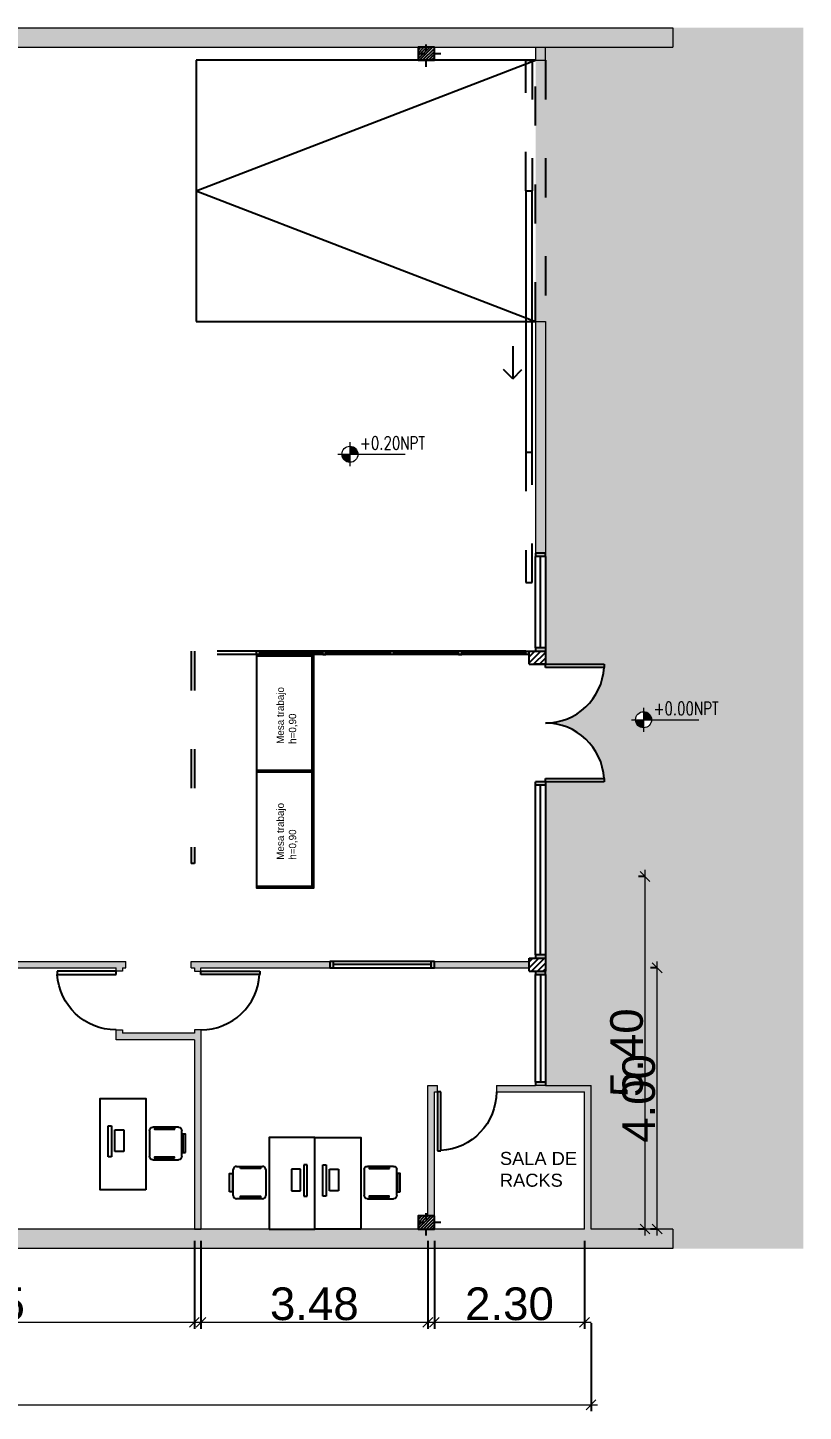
# Model space of a CAD drawing. Header units: millimetres. Extents: x 3262.2 to 3324.2, y 1509.4 to 1605.5.
# Drawn here: x 3312.35 to 3324.22, y 1583.41 to 1604.6 of the extents above; entities that cross this region are included whole.
import ezdxf

# ---------------------------------------------------------------- set-up
doc = ezdxf.new("R2010")
doc.units = ezdxf.units.MM
doc.linetypes.add('ACAD_ISO02W100', pattern=[15, 12, -3])
doc.linetypes.add('ACAD_ISO03W100', pattern=[30, 12, -18])
for name, color, linetype in [('000 - ASCENSOR', 253, 'Continuous'), ('000 - COLUMNAS', 7, 'Continuous'), ('000 - EQUIPAMIENTO', 252, 'Continuous'), ('000 - HATCK DURLOCK', 40, 'Continuous'), ('000 - HATCK MUROS', 252, 'ACAD_ISO03W100'), ('000 - MARCOS', 240, 'Continuous'), ('000 - PROYECCION', 253, 'ACAD_ISO03W100'), ('000 - PUERTAS', 252, 'ACAD_ISO03W100'), ('000 - REJAS', 3, 'ACAD_ISO03W100'), ('000 - SEÑALIZACION', 1, 'Continuous'), ('000 - TEXTO', 7, 'ACAD_ISO02W100')]:
    doc.layers.add(name, color=color, linetype=linetype)
for name, color, linetype, lineweight in [('000 - COTAS', 252, 'Continuous', 15), ('000 - MUROS', 7, 'Continuous', 20), ('000 - NIVEL', 252, 'Continuous', 15), ('000 - TEXTO MOBILIARIO', 252, 'Continuous', 0)]:
    doc.layers.add(name, color=color, linetype=linetype, lineweight=lineweight)
doc.styles.add('DIM', font='romans.shx', dxfattribs={"width": 0.8})
doc.styles.add('OpenGostTypeA-Regular', font='OpenGostTypeA-Regular')
doc.styles.get("Standard").update_dxf_attribs({"font": 'arial.ttf'})
doc.dimstyles.new('COTAS-100', dxfattribs={"dimtxt": 0.5, "dimasz": 0.15, "dimexe": 0.1, "dimexo": 0.0625, "dimgap": 0.025, "dimtad": 1, "dimzin": 1, "dimdsep": 46, "dimtxsty": 'Standard', "dimblk": 'OBLIQUE', "dimcen": 0.12, "dimdle": 0.1, "dimclrd": 252, "dimclre": 252, "dimclrt": 7, "dimaunit": 1, "dimadec": 5, "dimazin": 0, "dimtfac": 1, "dimtix": 1, "dimtmove": 2, "dimatfit": 3, "dimldrblk": 'OBLIQUE', "dimfxl": 1, "dimlwd": -1, "dimarcsym": 0})

# ---------------------------------------------------------------- blocks, each defined once
blk = doc.blocks.new('000 - COLUMNA 20X25')
h = blk.add_hatch()
h.set_pattern_fill('ANSI31', color=256, scale=0.01)
h.paths.add_polyline_path([(11.904, 109.646), (12.154, 109.646), (12.154, 109.846), (11.904, 109.846)])
at = {"linetype": 'ACAD_ISO03W100', "ltscale": 0.008}
for p, q in [((12.029, 109.546), (12.029, 109.946)), ((12.254, 109.746), (11.804, 109.746))]:
    blk.add_line(p, q, dxfattribs=at)
blk.add_lwpolyline([(12.154, 109.846), (11.904, 109.846), (11.904, 109.646), (12.154, 109.646), (12.154, 109.846)])
blk = doc.blocks.new('PUERTA 090')
at = {"layer": '000 - PUERTAS'}
for p, q in [((2558.714, 1733.581), (2558.714, 1733.631)), ((2558.714, 1733.631), (2559.614, 1733.631)), ((2559.614, 1733.581), (2558.714, 1733.581)), ((2559.614, 1733.631), (2559.614, 1733.581))]:
    blk.add_line(p, q, dxfattribs=at)
blk.add_arc((2559.614, 1733.581), 0.9, 90, 176.8153, dxfattribs=at)
blk = doc.blocks.new('IRI-OCASA-Layout R 9$0$OCA_SILLA')
at = {"linetype": 'Continuous'}
for p, q in [((0.055, 0.05), (0.055, 0.448)), ((0.105, 0.498), (0.502, 0.498)), ((0.552, 0.448), (0.552, 0.05)), ((0.502, 0), (0.105, 0))]:
    blk.add_line(p, q, dxfattribs=at)
for points in [[(0.165, 0.466), (0.165, 0.488), (0.475, 0.488), (0.475, 0.466)], [(0, 0.109), (0, 0.389), (0.043, 0.389), (0.043, 0.109)], [(0.168, 0.021), (0.168, 0.039), (0.475, 0.039), (0.475, 0.021)]]:
    blk.add_lwpolyline(points, close=True, dxfattribs=at)
for centre, start, end in [((0.105, 0.448), 90, 180), ((0.502, 0.448), 0, 90), ((0.105, 0.05), 180, 270), ((0.502, 0.05), 270, 0)]:
    blk.add_arc(centre, 0.05, start, end, dxfattribs=at)
blk = doc.blocks.new('000 - MOBILIARIO - PUESTO TRABAJO')
at = {"layer": '000 - EQUIPAMIENTO'}
for p, q in [((-7.103, 63.069), (-7.103, 63.019)), ((-6.626, 63.069), (-7.103, 63.069)), ((-7.103, 63.019), (-6.626, 63.019)), ((-6.707, 62.968), (-7.04, 62.968)), ((-7.04, 62.968), (-7.04, 62.83)), ((-6.707, 62.83), (-6.707, 62.968)), ((-6.626, 63.019), (-6.626, 63.069)), ((-7.04, 62.83), (-6.707, 62.83))]:
    blk.add_line(p, q, dxfattribs=at)
blk.add_lwpolyline([(-6.121, 62.49), (-6.121, 63.19), (-7.521, 63.19), (-7.521, 62.49)], close=True, dxfattribs=at)
at = {"layer": '000 - EQUIPAMIENTO', "rotation": 89.99999999999989}
blk.add_blockref('IRI-OCASA-Layout R 9$0$OCA_SILLA', (-6.583, 61.884), dxfattribs=at)
blk = doc.blocks.new('000 - EQUIPAMIENTO - MESA TRABAJO')
at = {"layer": '000 - EQUIPAMIENTO'}
blk.add_lwpolyline([(1.279, 67.751), (-0.521, 67.751), (-0.521, 66.871), (1.279, 66.871)], close=True, dxfattribs=at)
blk.add_lwpolyline([(-0.496, 67.751), (-0.496, 66.896), (1.254, 66.896), (1.254, 67.751)], dxfattribs=at)
blk = doc.blocks.new('Niv-p')
at = {"color": 2}
for p, q in [((-0.00216, 0), (0, 0)), ((0, 0.00216), (0, 0)), ((0, 0), (0.00993, 0)), ((0, 0), (0, -0.00216))]:
    blk.add_line(p, q, dxfattribs=at)
at = {"color": 4, "const_width": 0.00144}
for points in [[(0, -0.00072, -0.414214), (-0.00072, 0, 0)], [(0, 0.00072, -0.414214), (0.00072, 0, 0)]]:
    blk.add_lwpolyline(points, format="xyb", dxfattribs=at)
at = {"color": 2}
blk.add_circle((0, 0), 0.00144, dxfattribs=at)
at = {"color": 3, "style": 'DIM', "width": 0.75}
blk.add_attdef('NIVEL', (0.00337, 0.00084), '', height=0.0018, dxfattribs=at)
blk = doc.blocks.new('_OBLIQUE')
at = {"color": 0, "linetype": 'ByBlock'}
blk.add_line((-0.5, -0.5), (0.5, 0.5), dxfattribs=at)
blk = doc.blocks.new('*D45')
at = {"layer": '000 - COTAS', "color": 252, "lineweight": -2, "transparency": 16777216}
for p, q in [((3308.348, 1586.026), (3308.348, 1584.676)), ((3314.898, 1586.026), (3314.898, 1584.676))]:
    blk.add_line(p, q, dxfattribs=at)
at = {"layer": '000 - COTAS', "color": 252, "transparency": 16777216}
blk.add_line((3308.248, 1584.776), (3314.998, 1584.776), dxfattribs=at)
at = {"layer": 'Defpoints', "color": 0, "transparency": 16777216}
for p in [(3308.348, 1586.205), (3314.898, 1586.205), (3314.898, 1584.776)]:
    blk.add_point(p, dxfattribs=at)
at = {"layer": '000 - COTAS', "color": 252, "transparency": 16777216, "xscale": 0.15, "yscale": 0.15, "zscale": 0.15, "rotation": 180}
blk.add_blockref('_OBLIQUE', (3308.348, 1584.776), dxfattribs=at)
at = {"layer": '000 - COTAS', "color": 252, "transparency": 16777216, "xscale": 0.15, "yscale": 0.15, "zscale": 0.15}
blk.add_blockref('_OBLIQUE', (3314.898, 1584.776), dxfattribs=at)
at = {"layer": '000 - COTAS', "color": 7, "transparency": 16777216, "insert": (3311.623, 1585.056), "char_height": 0.5, "attachment_point": 5}
blk.add_mtext('6.55', dxfattribs=at)
blk = doc.blocks.new('*D46')
at = {"layer": '000 - COTAS', "color": 252, "lineweight": -2, "transparency": 16777216}
for p, q in [((3314.998, 1586.026), (3314.998, 1584.676)), ((3318.473, 1586.026), (3318.473, 1584.676))]:
    blk.add_line(p, q, dxfattribs=at)
at = {"layer": '000 - COTAS', "color": 252, "transparency": 16777216}
blk.add_line((3314.898, 1584.776), (3318.573, 1584.776), dxfattribs=at)
at = {"layer": 'Defpoints', "color": 0, "transparency": 16777216}
for p in [(3314.998, 1586.205), (3318.473, 1586.205), (3318.473, 1584.776)]:
    blk.add_point(p, dxfattribs=at)
at = {"layer": '000 - COTAS', "color": 252, "transparency": 16777216, "xscale": 0.15, "yscale": 0.15, "zscale": 0.15, "rotation": 180}
blk.add_blockref('_OBLIQUE', (3314.998, 1584.776), dxfattribs=at)
at = {"layer": '000 - COTAS', "color": 252, "transparency": 16777216, "xscale": 0.15, "yscale": 0.15, "zscale": 0.15}
blk.add_blockref('_OBLIQUE', (3318.473, 1584.776), dxfattribs=at)
at = {"layer": '000 - COTAS', "color": 7, "transparency": 16777216, "insert": (3316.735, 1585.057), "char_height": 0.5, "attachment_point": 5}
blk.add_mtext('3.48', dxfattribs=at)
blk = doc.blocks.new('*D47')
at = {"layer": '000 - COTAS', "color": 252, "lineweight": -2, "transparency": 16777216}
for p, q in [((3318.573, 1586.026), (3318.573, 1584.676)), ((3320.873, 1586.026), (3320.873, 1584.676))]:
    blk.add_line(p, q, dxfattribs=at)
at = {"layer": '000 - COTAS', "color": 252, "transparency": 16777216}
blk.add_line((3318.473, 1584.776), (3320.973, 1584.776), dxfattribs=at)
at = {"layer": 'Defpoints', "color": 0, "transparency": 16777216}
for p in [(3318.573, 1586.205), (3320.873, 1586.205), (3320.873, 1584.776)]:
    blk.add_point(p, dxfattribs=at)
at = {"layer": '000 - COTAS', "color": 252, "transparency": 16777216, "xscale": 0.15, "yscale": 0.15, "zscale": 0.15, "rotation": 180}
blk.add_blockref('_OBLIQUE', (3318.573, 1584.776), dxfattribs=at)
at = {"layer": '000 - COTAS', "color": 252, "transparency": 16777216, "xscale": 0.15, "yscale": 0.15, "zscale": 0.15}
blk.add_blockref('_OBLIQUE', (3320.873, 1584.776), dxfattribs=at)
at = {"layer": '000 - COTAS', "color": 7, "transparency": 16777216, "insert": (3319.723, 1585.057), "char_height": 0.5, "attachment_point": 5}
blk.add_mtext('2.30', dxfattribs=at)
blk = doc.blocks.new('*D50')
at = {"layer": '000 - COTAS', "color": 252, "lineweight": -2, "transparency": 16777216}
for p, q in [((3321.799, 1591.605), (3321.699, 1591.605)), ((3321.799, 1586.205), (3321.699, 1586.205))]:
    blk.add_line(p, q, dxfattribs=at)
at = {"layer": '000 - COTAS', "color": 252, "transparency": 16777216}
blk.add_line((3321.799, 1586.105), (3321.799, 1591.705), dxfattribs=at)
at = {"layer": 'Defpoints', "color": 0, "transparency": 16777216}
for p in [(3321.799, 1591.605), (3321.799, 1591.605), (3321.799, 1586.205)]:
    blk.add_point(p, dxfattribs=at)
at = {"layer": '000 - COTAS', "color": 252, "transparency": 16777216, "xscale": 0.15, "yscale": 0.15, "zscale": 0.15}
for p, rotation in [((3321.799, 1591.605), 90), ((3321.799, 1586.205), 270)]:
    blk.add_blockref('_OBLIQUE', p, dxfattribs=dict(at, rotation=rotation))
at = {"layer": '000 - COTAS', "color": 7, "transparency": 16777216, "insert": (3321.519, 1588.905), "char_height": 0.5, "attachment_point": 5, "rotation": 90}
blk.add_mtext('5.40', dxfattribs=at)
blk = doc.blocks.new('*D51')
at = {"layer": '000 - COTAS', "color": 252, "transparency": 16777216}
blk.add_line((3321.985, 1586.105), (3321.985, 1590.305), dxfattribs=at)
at = {"layer": '000 - COTAS', "color": 252, "lineweight": -2, "transparency": 16777216}
for p, q in [((3321.985, 1590.205), (3321.885, 1590.205)), ((3321.985, 1586.205), (3321.885, 1586.205))]:
    blk.add_line(p, q, dxfattribs=at)
at = {"layer": 'Defpoints', "color": 0, "transparency": 16777216}
for p in [(3321.985, 1590.205), (3321.985, 1590.205), (3321.985, 1586.205)]:
    blk.add_point(p, dxfattribs=at)
at = {"layer": '000 - COTAS', "color": 252, "transparency": 16777216, "xscale": 0.15, "yscale": 0.15, "zscale": 0.15}
for p, rotation in [((3321.985, 1590.205), 90), ((3321.985, 1586.205), 270)]:
    blk.add_blockref('_OBLIQUE', p, dxfattribs=dict(at, rotation=rotation))
at = {"layer": '000 - COTAS', "color": 7, "transparency": 16777216, "insert": (3321.705, 1588.205), "char_height": 0.5, "attachment_point": 5, "rotation": 90}
blk.add_mtext('4.00', dxfattribs=at)
blk = doc.blocks.new('*D48')
at = {"layer": '000 - COTAS', "color": 252, "transparency": 16777216}
for q in [(3307.407, 1586.355), (3307.407, 1586.055)]:
    blk.add_line((3307.407, 1586.205), q, dxfattribs=at)
at = {"layer": '000 - COTAS', "color": 252, "lineweight": -2, "transparency": 16777216}
blk.add_line((3308.657, 1586.205), (3307.307, 1586.205), dxfattribs=at)
blk.add_line((3308.657, 1586.205), (3307.307, 1586.205), dxfattribs=at)
at = {"layer": 'Defpoints', "color": 0, "transparency": 16777216}
for p in [(3307.407, 1586.205), (3320.973, 1586.205), (3320.973, 1586.205)]:
    blk.add_point(p, dxfattribs=at)
at = {"layer": '000 - COTAS', "color": 252, "transparency": 16777216, "xscale": 0.15, "yscale": 0.15, "zscale": 0.15}
for rotation in [90, 270]:
    blk.add_blockref('_OBLIQUE', (3307.407, 1586.205), dxfattribs=dict(at, rotation=rotation))
at = {"layer": '000 - COTAS', "color": 7, "transparency": 16777216, "insert": (3307.127, 1586.205), "char_height": 0.5, "attachment_point": 5, "rotation": 90}
blk.add_mtext('0.00', dxfattribs=at)
blk = doc.blocks.new('*D49')
at = {"layer": '000 - COTAS', "color": 252, "lineweight": -2, "transparency": 16777216}
for p, q in [((3265.007, 1596.705), (3263.657, 1596.705)), ((3265.007, 1586.205), (3263.657, 1586.205))]:
    blk.add_line(p, q, dxfattribs=at)
at = {"layer": '000 - COTAS', "color": 252, "transparency": 16777216}
blk.add_line((3263.757, 1596.805), (3263.757, 1586.105), dxfattribs=at)
at = {"layer": 'Defpoints', "color": 0, "transparency": 16777216}
for p in [(3277.323, 1596.705), (3263.757, 1586.205), (3321.233, 1586.205)]:
    blk.add_point(p, dxfattribs=at)
at = {"layer": '000 - COTAS', "color": 252, "transparency": 16777216, "xscale": 0.15, "yscale": 0.15, "zscale": 0.15}
for p, rotation in [((3263.757, 1596.705), 90), ((3263.757, 1586.205), 270)]:
    blk.add_blockref('_OBLIQUE', p, dxfattribs=dict(at, rotation=rotation))
at = {"layer": '000 - COTAS', "color": 7, "transparency": 16777216, "insert": (3263.477, 1591.455), "char_height": 0.5, "attachment_point": 5, "rotation": 90}
blk.add_mtext('10.50', dxfattribs=at)
blk = doc.blocks.new('*D40')
at = {"layer": '000 - COTAS', "color": 252, "lineweight": -2, "transparency": 16777216}
for p, q in [((3265.223, 1584.763), (3265.223, 1583.413)), ((3320.973, 1584.763), (3320.973, 1583.413))]:
    blk.add_line(p, q, dxfattribs=at)
at = {"layer": '000 - COTAS', "color": 252, "transparency": 16777216}
blk.add_line((3265.123, 1583.513), (3321.073, 1583.513), dxfattribs=at)
at = {"layer": 'Defpoints', "color": 0, "transparency": 16777216}
for p in [(3265.223, 1585.905), (3320.973, 1585.905), (3320.973, 1583.513)]:
    blk.add_point(p, dxfattribs=at)
at = {"layer": '000 - COTAS', "color": 252, "transparency": 16777216, "xscale": 0.15, "yscale": 0.15, "zscale": 0.15, "rotation": 180}
blk.add_blockref('_OBLIQUE', (3265.223, 1583.513), dxfattribs=at)
at = {"layer": '000 - COTAS', "color": 252, "transparency": 16777216, "xscale": 0.15, "yscale": 0.15, "zscale": 0.15}
blk.add_blockref('_OBLIQUE', (3320.973, 1583.513), dxfattribs=at)
at = {"layer": '000 - COTAS', "color": 7, "transparency": 16777216, "insert": (3293.098, 1583.792), "char_height": 0.5, "attachment_point": 5}
blk.add_mtext('55.75', dxfattribs=at)

msp = doc.modelspace()

# ---------------------------------------------------------------- hatches: boundary and pattern name
at = {"layer": '000 - COLUMNAS', "transparency": 33554687}
h = msp.add_hatch(dxfattribs=at)
h.set_pattern_fill('ANSI31', color=256, scale=0.02)
h.set_pattern_definition([(45, (0, 43.245755), (-0.0449012806, 0.0449012806), [])])
h.paths.add_polyline_path([(3320.273, 1595.055), (3320.023, 1595.055), (3320.023, 1594.855), (3320.273, 1594.855)])
h.paths.add_polyline_path([(3320.273, 1590.355), (3320.023, 1590.355), (3320.023, 1590.155), (3320.273, 1590.155)])
at = {"layer": '000 - HATCK DURLOCK', "transparency": 33554559}
h = msp.add_hatch(color=9, dxfattribs=at)
h.dxf.hatch_style = 1
h.paths.add_polyline_path([(3324.223, 1604.605), (3322.223, 1604.605), (3322.223, 1604.305), (3320.273, 1604.305), (3320.273, 1604.105), (3320.123, 1604.105), (3320.123, 1600.105), (3320.273, 1600.105), (3320.273, 1596.555), (3320.273, 1596.505), (3320.273, 1595.105), (3320.273, 1595.055), (3320.273, 1594.855), (3321.173, 1594.855), (3321.173, 1594.805), (3321.171, 1594.805, -0.398025), (3320.273, 1593.955, -0.398025), (3321.171, 1593.105), (3321.173, 1593.105), (3321.173, 1593.055), (3320.273, 1593.055), (3320.273, 1593.005), (3320.273, 1590.405), (3320.273, 1590.355), (3320.273, 1590.155), (3320.273, 1590.105), (3320.273, 1588.405), (3320.973, 1588.405), (3320.973, 1586.205), (3322.223, 1586.205), (3322.223, 1585.905), (3324.223, 1585.905)])
h.paths.add_polyline_path([(3321.9, 1594.006, -1), (3321.654, 1594.006, -1)], flags=16)
h.paths.add_polyline_path([(3321.777, 1594.068, -0.414214), (3321.838, 1594.006), (3321.777, 1594.006), (3321.777, 1593.945, -0.414214), (3321.715, 1594.006), (3321.777, 1594.006)], flags=0)
h.paths.add_polyline_path([(3321.909, 1594.028), (3323.08, 1594.028), (3323.08, 1594.328), (3321.909, 1594.328)], flags=24)
at = {"layer": '000 - HATCK DURLOCK'}
h = msp.add_hatch(color=8, dxfattribs=at)
h.dxf.hatch_style = 1
h.paths.add_polyline_path([(3310.195, 1590.305), (3308.348, 1590.305), (3307.585, 1590.305), (3307.585, 1590.205), (3308.248, 1590.205), (3308.248, 1588.955), (3305.123, 1588.955), (3305.123, 1590.205), (3306.685, 1590.205), (3306.685, 1590.305), (3305.023, 1590.305), (3305.023, 1588.955), (3304.485, 1588.955), (3304.485, 1588.855), (3305.023, 1588.855), (3306.585, 1588.855), (3306.585, 1588.805), (3306.685, 1588.805), (3306.685, 1588.855), (3308.248, 1588.855), (3308.248, 1587.655), (3306.685, 1587.655), (3306.685, 1588.105), (3306.585, 1588.105), (3306.585, 1587.655), (3305.123, 1587.655), (3305.123, 1588.155), (3305.023, 1588.155), (3305.023, 1587.555), (3306.585, 1587.555), (3306.585, 1587.505), (3306.685, 1587.505), (3306.685, 1587.555), (3308.248, 1587.555), (3308.248, 1586.205), (3308.348, 1586.205), (3308.348, 1590.205), (3310.195, 1590.205)])
h.paths.add_polyline_path([(3306.685, 1586.805), (3306.585, 1586.805), (3306.585, 1586.205), (3306.685, 1586.205)], flags=17)
h.paths.add_polyline_path([(3305.123, 1586.905), (3305.023, 1586.905), (3305.023, 1586.305), (3305.123, 1586.305), (3305.123, 1586.405)], flags=17)
h.paths.add_polyline_path([(3305.123, 1586.305), (3305.023, 1586.305), (3305.023, 1586.205), (3305.123, 1586.205)], flags=17)
h.paths.add_polyline_path([(3313.848, 1590.305), (3311.795, 1590.305), (3311.795, 1590.205), (3313.698, 1590.205), (3313.698, 1590.155), (3313.798, 1590.155), (3313.798, 1590.205), (3313.848, 1590.205)])
h = msp.add_hatch(color=8, dxfattribs=at)
h.dxf.hatch_style = 1
h.paths.add_polyline_path([(3314.998, 1589.255), (3314.898, 1589.255), (3314.898, 1589.205), (3313.798, 1589.205), (3313.798, 1589.255), (3313.698, 1589.255), (3313.698, 1589.105), (3314.898, 1589.105), (3314.898, 1586.205), (3314.998, 1586.205)])
h.paths.add_polyline_path([(3316.973, 1590.305), (3314.848, 1590.305), (3314.848, 1590.205), (3314.898, 1590.205), (3314.898, 1590.155), (3314.998, 1590.155), (3314.998, 1590.205), (3316.973, 1590.205)])
h.paths.add_polyline_path([(3320.023, 1590.305), (3318.573, 1590.305), (3318.573, 1590.205), (3320.023, 1590.205)])
at = {"layer": '000 - HATCK MUROS', "transparency": 33554687}
h = msp.add_hatch(color=256, dxfattribs=at)
h.dxf.hatch_style = 1
h.paths.add_polyline_path([(3265.523, 1586.205), (3265.523, 1604.305), (3277.323, 1604.305), (3277.323, 1596.705), (3278.973, 1596.705), (3278.973, 1597.005), (3277.623, 1597.005), (3277.623, 1604.605), (3265.223, 1604.605), (3265.223, 1585.905), (3322.223, 1585.905), (3322.223, 1586.205)])
h = msp.add_hatch(color=256, dxfattribs=at)
h.dxf.hatch_style = 1
h.paths.add_polyline_path([(3322.223, 1604.305), (3322.223, 1604.605), (3293.823, 1604.605), (3293.823, 1597.005), (3286.523, 1597.005), (3286.523, 1596.705), (3294.123, 1596.705), (3294.123, 1604.305)])
h.paths.add_polyline_path([(3292.173, 1596.755), (3292.078, 1596.755), (3292.048, 1596.755), (3291.923, 1596.755), (3291.923, 1596.829), (3291.923, 1596.855), (3291.923, 1596.955), (3292.045, 1596.955), (3292.048, 1596.955), (3292.173, 1596.955), (3292.173, 1596.888), (3292.173, 1596.855)], flags=16)
h = msp.add_hatch(color=256, dxfattribs=at)
h.dxf.hatch_style = 1
h.paths.add_polyline_path([(3320.123, 1600.105), (3320.123, 1596.555), (3320.273, 1596.555), (3320.273, 1600.105)])
h.paths.add_polyline_path([(3320.123, 1604.305), (3320.123, 1604.105), (3320.273, 1604.105), (3320.273, 1604.305)])
h = msp.add_hatch(color=256, dxfattribs=at)
h.dxf.hatch_style = 1
h.paths.add_polyline_path([(3320.273, 1588.405), (3320.123, 1588.405), (3319.523, 1588.405), (3319.523, 1588.305), (3320.873, 1588.305), (3320.873, 1586.205), (3320.973, 1586.205), (3320.973, 1588.405)])
h.paths.add_polyline_path([(3318.473, 1588.405), (3318.473, 1586.405), (3318.573, 1586.405), (3318.573, 1588.305), (3318.623, 1588.305), (3318.623, 1588.405)])
at = {"layer": '000 - MARCOS'}
h = msp.add_hatch(color=8, dxfattribs=at)
h.dxf.hatch_style = 1
h.paths.add_polyline_path([(3320.123, 1596.555), (3320.123, 1596.505), (3320.273, 1596.505), (3320.273, 1596.555)])
h.paths.add_polyline_path([(3320.123, 1595.105), (3320.123, 1595.055), (3320.273, 1595.055), (3320.273, 1595.105)])
h = msp.add_hatch(color=8, dxfattribs=at)
h.dxf.hatch_style = 1
h.paths.add_polyline_path([(3319.973, 1595.055), (3319.973, 1595.005), (3320.023, 1595.005), (3320.023, 1595.055)])
h.paths.add_polyline_path([(3315.898, 1595.005), (3315.898, 1595.055), (3315.848, 1595.055), (3315.848, 1595.005)])
h = msp.add_hatch(color=8, dxfattribs=at)
h.dxf.hatch_style = 1
h.paths.add_polyline_path([(3316.863, 1595.055), (3316.863, 1595.005), (3316.913, 1595.005), (3316.913, 1595.055)])
h.paths.add_polyline_path([(3317.903, 1595.055), (3317.903, 1595.005), (3317.953, 1595.005), (3317.953, 1595.055)])
h.paths.add_polyline_path([(3318.943, 1595.055), (3318.943, 1595.005), (3318.993, 1595.005), (3318.993, 1595.055)])
at = {"layer": '000 - MARCOS', "transparency": 33554687}
h = msp.add_hatch(color=8, dxfattribs=at)
h.dxf.hatch_style = 1
h.paths.add_polyline_path([(3316.973, 1590.305), (3316.973, 1590.205), (3317.023, 1590.205), (3317.023, 1590.305)])
h.paths.add_polyline_path([(3318.523, 1590.305), (3318.523, 1590.205), (3318.573, 1590.205), (3318.573, 1590.305)])
at = {"layer": '000 - PUERTAS'}
h = msp.add_hatch(color=256, dxfattribs=at)
h.dxf.hatch_style = 1
h.paths.add_polyline_path([(3320.123, 1590.155), (3320.123, 1590.105), (3320.273, 1590.105), (3320.273, 1590.155)])
h.paths.add_polyline_path([(3320.123, 1588.455), (3320.123, 1588.405), (3320.273, 1588.405), (3320.273, 1588.455)])
h.paths.add_polyline_path([(3320.123, 1590.405), (3320.123, 1590.355), (3320.273, 1590.355), (3320.273, 1590.405)])
h.paths.add_polyline_path([(3320.123, 1593.055), (3320.123, 1593.005), (3320.273, 1593.005), (3320.273, 1593.055)])

# ---------------------------------------------------------------- linework, layer by layer
at = {"layer": '000 - ASCENSOR'}
for p, q in [((3320.123, 1604.105), (3314.923, 1604.105)), ((3314.923, 1604.105), (3314.923, 1600.105)), ((3314.923, 1602.105), (3320.123, 1604.105)), ((3314.923, 1602.105), (3320.123, 1600.105)), ((3314.923, 1600.105), (3320.123, 1600.105))]:
    msp.add_line(p, q, dxfattribs=at)
at = {"layer": '000 - COLUMNAS'}
for p, q in [((3320.023, 1594.855), (3320.023, 1595.055)), ((3320.023, 1595.055), (3320.273, 1595.055)), ((3320.273, 1595.055), (3320.273, 1594.855)), ((3320.023, 1594.855), (3320.273, 1594.855)), ((3320.273, 1594.855), (3320.123, 1594.855)), ((3320.023, 1590.355), (3320.273, 1590.355)), ((3320.023, 1590.155), (3320.023, 1590.355)), ((3320.273, 1590.355), (3320.273, 1590.155)), ((3320.023, 1590.155), (3320.273, 1590.155))]:
    msp.add_line(p, q, dxfattribs=at)
at = {"layer": '000 - HATCK DURLOCK', "color": 8}
for p, q in [((3320.123, 1595.105), (3320.123, 1596.505)), ((3320.273, 1596.505), (3320.273, 1595.105)), ((3319.973, 1595.055), (3315.898, 1595.055)), ((3319.973, 1595.005), (3315.898, 1595.005)), ((3320.123, 1590.405), (3320.123, 1593.005)), ((3320.273, 1593.005), (3320.273, 1590.405)), ((3318.523, 1590.305), (3317.023, 1590.305)), ((3317.023, 1590.205), (3318.523, 1590.205)), ((3320.123, 1588.455), (3320.123, 1590.105)), ((3320.273, 1590.105), (3320.273, 1588.455))]:
    msp.add_line(p, q, dxfattribs=at)
at = {"layer": '000 - MARCOS', "color": 8}
for p, q in [((3320.273, 1596.555), (3320.123, 1596.555)), ((3320.123, 1596.555), (3320.123, 1596.505)), ((3320.273, 1596.505), (3320.123, 1596.505)), ((3320.198, 1595.105), (3320.198, 1596.505)), ((3320.273, 1596.505), (3320.273, 1596.555)), ((3315.898, 1595.055), (3315.848, 1595.055)), ((3315.848, 1595.005), (3315.898, 1595.005)), ((3315.898, 1595.005), (3315.898, 1595.055)), ((3315.898, 1595.03), (3316.863, 1595.03)), ((3316.863, 1595.005), (3316.863, 1595.055)), ((3316.863, 1595.055), (3316.913, 1595.055)), ((3316.863, 1595.005), (3316.913, 1595.005)), ((3316.913, 1595.005), (3316.913, 1595.055)), ((3316.913, 1595.03), (3317.903, 1595.03)), ((3317.903, 1595.005), (3317.903, 1595.055)), ((3317.903, 1595.055), (3317.953, 1595.055)), ((3317.953, 1595.005), (3317.903, 1595.005)), ((3317.953, 1595.005), (3317.953, 1595.055)), ((3317.953, 1595.03), (3318.943, 1595.03)), ((3318.943, 1595.005), (3318.943, 1595.055)), ((3318.993, 1595.055), (3318.943, 1595.055)), ((3318.943, 1595.005), (3318.993, 1595.005)), ((3318.993, 1595.005), (3318.993, 1595.055)), ((3318.993, 1595.03), (3319.973, 1595.03)), ((3319.973, 1595.005), (3319.973, 1595.055)), ((3319.973, 1595.055), (3320.023, 1595.055)), ((3320.023, 1595.005), (3319.973, 1595.005)), ((3320.273, 1595.105), (3320.123, 1595.105)), ((3320.123, 1595.105), (3320.123, 1595.055)), ((3320.273, 1595.105), (3320.273, 1595.055)), ((3320.198, 1590.405), (3320.198, 1593.005)), ((3316.973, 1590.305), (3316.973, 1590.205)), ((3317.023, 1590.305), (3316.973, 1590.305)), ((3317.023, 1590.305), (3317.023, 1590.205)), ((3318.523, 1590.205), (3318.523, 1590.305)), ((3318.573, 1590.305), (3318.523, 1590.305)), ((3318.573, 1590.205), (3318.573, 1590.305)), ((3320.273, 1590.405), (3320.123, 1590.405)), ((3320.123, 1590.405), (3320.123, 1590.355)), ((3320.273, 1590.405), (3320.273, 1590.355)), ((3316.973, 1590.205), (3317.023, 1590.205)), ((3318.523, 1590.255), (3317.023, 1590.255)), ((3318.523, 1590.205), (3318.573, 1590.205)), ((3320.123, 1590.155), (3320.123, 1590.105)), ((3320.123, 1590.105), (3320.273, 1590.105)), ((3320.198, 1590.105), (3320.198, 1588.455)), ((3320.273, 1590.105), (3320.273, 1590.155)), ((3320.273, 1588.455), (3320.123, 1588.455)), ((3320.123, 1588.455), (3320.123, 1588.405)), ((3320.273, 1588.455), (3320.273, 1588.405))]:
    msp.add_line(p, q, dxfattribs=at)
at = {"layer": '000 - MUROS'}
for p, q in [((3320.123, 1604.305), (3320.123, 1604.105)), ((3320.273, 1604.105), (3320.273, 1604.305)), ((3320.123, 1604.105), (3320.273, 1604.105)), ((3320.123, 1600.105), (3320.123, 1596.555)), ((3320.123, 1600.105), (3320.273, 1600.105)), ((3320.273, 1600.105), (3320.273, 1596.555)), ((3311.795, 1590.305), (3313.848, 1590.305)), ((3313.848, 1590.205), (3313.848, 1590.305)), ((3314.848, 1590.305), (3317.023, 1590.305)), ((3314.848, 1590.205), (3314.848, 1590.305)), ((3317.023, 1590.205), (3317.023, 1590.305)), ((3318.523, 1590.305), (3320.023, 1590.305)), ((3318.523, 1590.205), (3318.523, 1590.305)), ((3320.023, 1590.205), (3320.023, 1590.305)), ((3311.795, 1590.205), (3313.698, 1590.205)), ((3313.698, 1590.155), (3313.698, 1590.205)), ((3313.798, 1590.155), (3313.698, 1590.155)), ((3313.798, 1590.205), (3313.848, 1590.205)), ((3313.798, 1590.205), (3313.798, 1590.155)), ((3314.848, 1590.205), (3314.898, 1590.205)), ((3314.898, 1590.205), (3314.898, 1590.155)), ((3314.898, 1590.155), (3314.998, 1590.155)), ((3314.998, 1590.205), (3317.023, 1590.205)), ((3314.998, 1590.155), (3314.998, 1590.205)), ((3318.523, 1590.205), (3320.023, 1590.205)), ((3313.698, 1589.105), (3313.698, 1589.255)), ((3313.698, 1589.255), (3313.798, 1589.255)), ((3313.798, 1589.255), (3313.798, 1589.205)), ((3314.898, 1589.205), (3313.798, 1589.205)), ((3314.998, 1589.255), (3314.898, 1589.255)), ((3314.898, 1589.255), (3314.898, 1589.205)), ((3314.998, 1589.255), (3314.998, 1586.205)), ((3314.898, 1589.105), (3313.698, 1589.105)), ((3314.898, 1589.105), (3314.898, 1586.205)), ((3318.473, 1588.405), (3318.623, 1588.405)), ((3318.473, 1586.405), (3318.473, 1588.405)), ((3318.623, 1588.305), (3318.623, 1588.405)), ((3319.523, 1588.405), (3320.123, 1588.405)), ((3319.523, 1588.405), (3319.523, 1588.305)), ((3320.273, 1588.405), (3320.973, 1588.405)), ((3320.973, 1586.205), (3320.973, 1588.405)), ((3318.573, 1588.305), (3318.623, 1588.305)), ((3318.573, 1586.405), (3318.573, 1588.305)), ((3318.573, 1588.305), (3318.623, 1588.305)), ((3319.523, 1588.305), (3320.873, 1588.305)), ((3320.873, 1586.205), (3320.873, 1588.305)), ((3314.898, 1586.205), (3314.998, 1586.205))]:
    msp.add_line(p, q, dxfattribs=at)
at = {"layer": '000 - MUROS', "color": 8}
msp.add_line((3320.273, 1588.405), (3320.123, 1588.405), dxfattribs=at)
at = {"layer": '000 - MUROS'}
for points in [[(3286.523, 1597.005), (3293.823, 1597.005), (3293.823, 1604.605), (3322.223, 1604.605), (3322.223, 1604.305)], [(3320.873, 1586.205), (3265.523, 1586.205), (3265.523, 1604.305), (3277.323, 1604.305), (3277.323, 1596.705), (3279.023, 1596.705)], [(3286.523, 1596.705), (3294.123, 1596.705), (3294.123, 1604.305), (3322.223, 1604.305)], [(3322.223, 1586.205), (3322.223, 1585.905), (3265.223, 1585.905)], [(3322.223, 1586.205), (3320.973, 1586.205)]]:
    msp.add_lwpolyline(points, dxfattribs=at)
at = {"layer": '000 - PROYECCION', "ltscale": 0.05}
for p, q in [((3319.973, 1602.105), (3319.973, 1604.105)), ((3320.073, 1604.105), (3320.073, 1602.105)), ((3320.123, 1600.105), (3320.123, 1604.105)), ((3320.273, 1604.105), (3320.273, 1600.105)), ((3319.973, 1598.105), (3319.973, 1596.105)), ((3320.073, 1596.105), (3320.073, 1598.105)), ((3319.973, 1596.105), (3320.073, 1596.105))]:
    msp.add_line(p, q, dxfattribs=at)
at = {"layer": '000 - PROYECCION'}
msp.add_line((3319.973, 1604.105), (3320.073, 1604.105), dxfattribs=at)
at = {"layer": '000 - PUERTAS'}
for p, q in [((3319.973, 1602.105), (3320.073, 1602.105)), ((3319.973, 1602.105), (3319.973, 1598.105)), ((3320.073, 1598.105), (3320.073, 1602.105)), ((3319.973, 1598.105), (3320.073, 1598.105)), ((3320.273, 1594.805), (3320.273, 1594.855)), ((3320.273, 1594.855), (3321.173, 1594.855)), ((3321.173, 1594.805), (3320.273, 1594.805)), ((3321.173, 1594.855), (3321.173, 1594.805)), ((3320.273, 1593.055), (3320.123, 1593.055)), ((3320.123, 1593.005), (3320.123, 1593.055)), ((3320.273, 1593.055), (3320.273, 1593.105)), ((3320.273, 1593.105), (3321.173, 1593.105)), ((3321.173, 1593.055), (3320.273, 1593.055)), ((3320.273, 1593.055), (3320.273, 1593.005)), ((3321.173, 1593.105), (3321.173, 1593.055)), ((3320.273, 1593.005), (3320.123, 1593.005))]:
    msp.add_line(p, q, dxfattribs=at)
for centre, start, end in [((3320.273, 1594.855), 270, 356.8153), ((3320.273, 1593.055), 3.1847, 90)]:
    msp.add_arc(centre, 0.9, start, end, dxfattribs=at)
at = {"layer": '000 - REJAS', "color": 8, "ltscale": 0.05}
for p, q in [((3314.848, 1595.055), (3314.848, 1591.805)), ((3315.848, 1595.055), (3314.848, 1595.055)), ((3315.848, 1595.005), (3314.848, 1595.005)), ((3314.898, 1595.055), (3314.898, 1591.805))]:
    msp.add_line(p, q, dxfattribs=at)
at = {"layer": '000 - REJAS', "color": 8}
for p, q in [((3315.848, 1595.005), (3315.848, 1595.055)), ((3314.898, 1591.805), (3314.848, 1591.805))]:
    msp.add_line(p, q, dxfattribs=at)
at = {"layer": '000 - SEÑALIZACION'}
for p, q in [((3319.773, 1599.726), (3319.773, 1599.226)), ((3319.773, 1599.226), (3319.631, 1599.367)), ((3319.773, 1599.226), (3319.914, 1599.367))]:
    msp.add_line(p, q, dxfattribs=at)

# ---------------------------------------------------------------- block references
at = {"linetype": 'ACAD_ISO03W100'}
for p in [(3306.419, 1494.459), (3306.419, 1476.559)]:
    msp.add_blockref('000 - COLUMNA 20X25', p, dxfattribs=at)
at = {"layer": '000 - HATCK DURLOCK'}
for name, p, rotation in [('000 - EQUIPAMIENTO - MESA TRABAJO', (3383.599, 1593.726), 90), ('000 - EQUIPAMIENTO - MESA TRABAJO', (3383.599, 1591.951), 90), ('000 - MOBILIARIO - PUESTO TRABAJO', (3253.554, 1580.084), 270)]:
    msp.add_blockref(name, p, dxfattribs=dict(at, rotation=rotation))
at = {"layer": '000 - HATCK DURLOCK', "xscale": -1, "rotation": 90}
for p in [(3376.646, 1580.684), (3379.935, 1580.084)]:
    msp.add_blockref('000 - MOBILIARIO - PUESTO TRABAJO', p, dxfattribs=at)
at = {"layer": '000 - NIVEL'}
ref = msp.add_blockref('Niv-p', (3317.28, 1598.071), dxfattribs=dict(at, xscale=85.22727272727263, yscale=85.22727272727263, zscale=85.22727272727263))
ref.add_attrib('NIVEL', '+0.20NPT', (3317.434, 1598.143), dxfattribs={"layer": '000 - ASCENSOR', "lineweight": 0, "height": 0.2, "style": 'DIM', "width": 0.75})
ref = msp.add_blockref('Niv-p', (3321.777, 1594.006), dxfattribs=dict(at, xscale=85.22727272727263, yscale=85.22727272727263, zscale=85.22727272727263))
ref.add_attrib('NIVEL', '+0.00NPT', (3321.93, 1594.078), dxfattribs={"layer": '000 - ASCENSOR', "lineweight": 0, "height": 0.2, "style": 'DIM', "width": 0.75})
at = {"layer": '000 - PUERTAS', "xscale": -1}
for p, rotation in [((754.084, 3323.736), 180), ((1585.042, -971.309), 270)]:
    msp.add_blockref('PUERTA 090', p, dxfattribs=dict(at, rotation=rotation))
at = {"layer": '000 - PUERTAS', "rotation": 180}
msp.add_blockref('PUERTA 090', (5874.612, 3323.736), dxfattribs=at)

# ---------------------------------------------------------------- texts
at = {"layer": '000 - TEXTO', "insert": (3319.577, 1587.386), "char_height": 0.2, "attachment_point": 1}
msp.add_mtext_dynamic_manual_height_columns('SALA DE RACKS', width=1.2652, gutter_width=12.5, heights=[0], dxfattribs=at)
at = {"layer": '000 - TEXTO MOBILIARIO', "char_height": 0.1125, "width": 1.41008, "attachment_point": 1, "rotation": 90, "style": 'OpenGostTypeA-Regular'}
for insert in [(3316.157, 1593.636), (3316.157, 1591.861)]:
    msp.add_mtext('Mesa trabajo\\Ph=0,90', dxfattribs=dict(at, insert=insert))

# ---------------------------------------------------------------- dimensions: what is measured, and where the dimension line sits
at = {"layer": '000 - COTAS'}
for base, p1, p2, picture, middle in [((3263.757, 1586.205), (3277.323, 1596.705), (3321.233, 1586.205), '*D49', (3263.477, 1591.455)), ((3321.799, 1591.605), (3321.799, 1586.205), (3321.799, 1591.605), '*D50', (3321.519, 1588.905)), ((3321.985, 1590.205), (3321.985, 1586.205), (3321.985, 1590.205), '*D51', (3321.705, 1588.205)), ((3307.407375887, 1586.204983489), (3320.972878261, 1586.204983489), (3320.972878261, 1586.204983489), '*D48', (3307.127089393, 1586.204983489))]:
    dim = msp.add_linear_dim(base=base, p1=p1, p2=p2, angle=90, dimstyle='COTAS-100', dxfattribs=at)
    dim.commit()
    dim.dimension.update_dxf_attribs({"geometry": picture, "text_midpoint": middle})
for base, p1, p2, picture, middle in [((3314.898, 1584.776), (3308.348, 1586.205), (3314.898, 1586.205), '*D45', (3311.623, 1585.056)), ((3318.472878261, 1584.776058677), (3314.997878261, 1586.204983489), (3318.472878261, 1586.204983489), '*D46', (3316.735378261, 1585.056515703)), ((3320.873, 1584.776), (3318.573, 1586.205), (3320.873, 1586.205), '*D47', (3319.723, 1585.057)), ((3320.973, 1583.513), (3265.223, 1585.905), (3320.973, 1585.905), '*D40', (3293.098, 1583.792))]:
    dim = msp.add_linear_dim(base=base, p1=p1, p2=p2, dimstyle='COTAS-100', dxfattribs=at)
    dim.commit()
    dim.dimension.update_dxf_attribs({"geometry": picture, "text_midpoint": middle})

doc.saveas('drawing.dxf')
